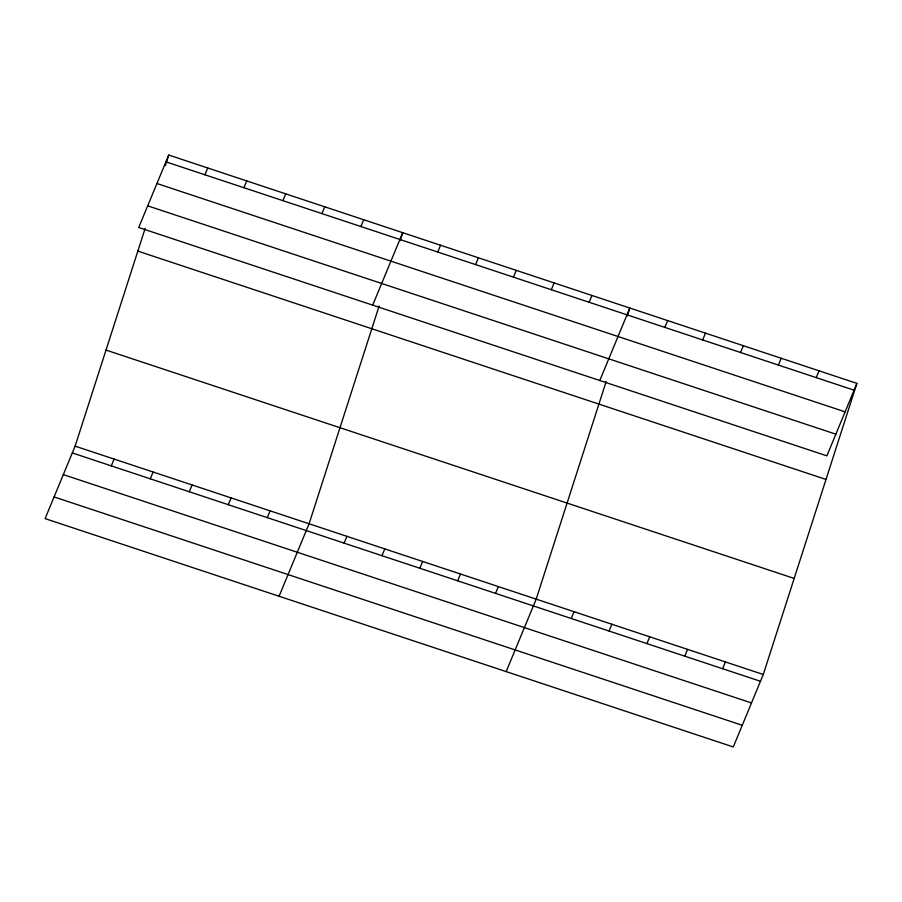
<?xml version="1.0" encoding="UTF-8"?>
<svg xmlns="http://www.w3.org/2000/svg" width="902" height="902" viewBox="0 0 902 902"><rect width="100%" height="100%" fill="white"/><g stroke="black" fill="none" stroke-linecap="round" stroke-linejoin="round"><path stroke-width="1.35" d="M856.9 383.384L826.886 455.86L138.716 227.507L168.73 155.043L856.9 383.384L763.284 674.493L733.27 746.957L45.1 518.616L75.114 446.14L145.132 228.431M165.303 165.72L168.73 155.043M379.111 306.06L309.093 523.78L279.079 596.245M400.138 240.687L402.709 232.682L372.695 305.147M606.2 381.422L536.194 599.131L506.169 671.607M627.228 316.038L629.81 308.033L599.785 380.497M204.912 174.785L207.731 167.986M111.296 465.883L114.114 459.084M243.912 187.717L246.731 180.93M150.296 478.815L153.114 472.028M282.901 200.661L285.72 193.862M189.285 491.759L192.103 484.96M321.901 213.605L324.72 206.806M228.285 504.703L231.104 497.904M360.901 226.537L363.709 219.738M267.285 517.635L270.093 510.836M437.741 252.041L440.559 245.243M344.124 543.139L346.943 536.34M475.591 264.602L478.41 257.803M381.974 555.7L384.793 548.901M513.441 277.162L516.26 270.363M419.825 568.26L422.643 561.461M551.291 289.711L554.11 282.924M457.675 580.809L460.494 574.022M589.141 302.271L591.96 295.473M495.525 593.369L498.344 586.571M664.842 327.392L667.649 320.593M571.225 618.49L574.033 611.691M702.692 339.953L705.499 333.154M609.076 631.05L611.883 624.252M740.542 352.513L743.349 345.714M646.926 643.611L649.733 636.812M778.381 365.073L781.2 358.274M684.765 656.171L687.583 649.372M816.231 377.634L819.05 370.835M722.615 668.732L725.433 661.933M165.923 161.841L854.081 390.183M156.937 183.512L845.106 411.853M147.691 205.836L835.861 434.189M137.837 251.106L826.006 479.447M106.008 350.077L794.177 578.43M75.114 446.14L763.284 674.493M72.307 452.939L760.465 681.281M63.32 474.61L751.49 702.951M54.075 496.934L742.245 725.287"/></g></svg>
